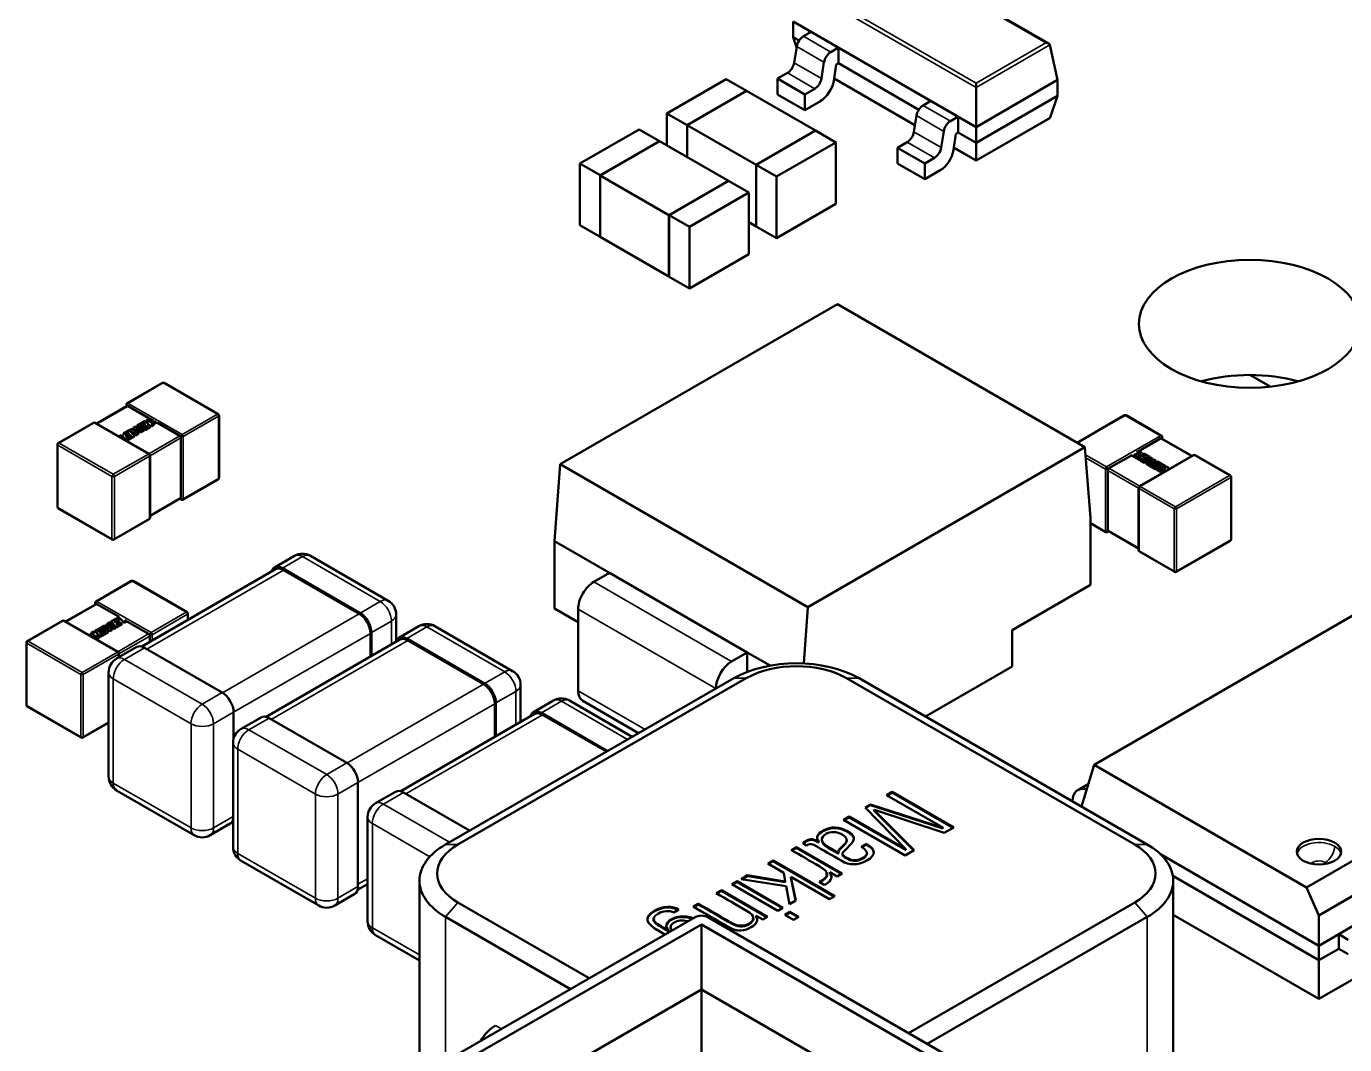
# Model space of a CAD drawing. Header units: millimetres. Extents: x -106 to 841, y -50 to 594.
# Drawn here: x 606.26 to 621.13, y 236.44 to 247.93 of the extents above; entities that cross this region are included whole.
import ezdxf

# ---------------------------------------------------------------- set-up
doc = ezdxf.new("R2010")
doc.units = ezdxf.units.MM
doc.layers.add('Visible (ISO)', color=7, linetype='Continuous', lineweight=50)
doc.layers.add('Visible Narrow (ISO)', color=7, linetype='Continuous', lineweight=35)

msp = doc.modelspace()

# ---------------------------------------------------------------- linework, layer by layer
at = {"layer": 'Visible (ISO)'}
for p, q in [((617.795, 247.736), (615.831, 248.871)), ((616.976, 246.795), (614.911, 247.987)), ((614.911, 247.809), (614.911, 247.987)), ((614.978, 247.771), (614.911, 247.809)), ((614.911, 247.809), (614.95, 247.697)), ((615.027, 247.819), (615.115, 247.869)), ((615.422, 247.692), (615.115, 247.869)), ((614.923, 247.52), (614.952, 247.704)), ((615.335, 247.641), (615.422, 247.692)), ((615.422, 247.514), (615.422, 247.692)), ((617.895, 247.326), (617.809, 247.721)), ((615.23, 247.343), (615.259, 247.526)), ((615.398, 247.5), (615.422, 247.514)), ((616.329, 246.991), (615.422, 247.514)), ((614.736, 247.341), (614.847, 247.405)), ((615.369, 247.317), (615.398, 247.5)), ((613.485, 246.949), (614.156, 247.336)), ((614.156, 247.336), (614.385, 247.204)), ((615.044, 247.163), (614.736, 247.341)), ((614.736, 247.163), (614.736, 247.341)), ((615.044, 247.163), (615.155, 247.228)), ((616.285, 246.815), (615.373, 247.341)), ((616.976, 246.795), (617.895, 247.326)), ((616.976, 247.29), (616.976, 247.24)), ((616.976, 246.795), (616.976, 247.24)), ((617.895, 247.148), (617.895, 247.326)), ((614.385, 247.204), (613.714, 246.816)), ((613.715, 246.816), (614.386, 247.203)), ((614.385, 247.203), (614.385, 247.204)), ((614.386, 247.203), (615.163, 246.755)), ((615.044, 246.986), (614.736, 247.163)), ((615.044, 246.986), (615.044, 247.163)), ((615.044, 246.986), (615.218, 247.086)), ((616.378, 247.039), (616.465, 247.09)), ((616.773, 246.912), (616.465, 247.09)), ((616.976, 246.617), (617.895, 247.148)), ((617.895, 247.148), (617.811, 246.904)), ((613.714, 246.816), (613.485, 246.949)), ((613.485, 246.59), (613.485, 246.949)), ((616.273, 246.74), (616.302, 246.924)), ((612.503, 246.382), (613.174, 246.769)), ((613.174, 246.769), (613.404, 246.637)), ((613.714, 246.458), (613.714, 246.816)), ((614.492, 246.367), (613.715, 246.816)), ((613.715, 246.457), (613.715, 246.816)), ((616.685, 246.862), (616.773, 246.912)), ((616.773, 246.735), (616.773, 246.912)), ((616.976, 246.416), (617.798, 246.891)), ((616.976, 246.617), (616.976, 246.795)), ((613.404, 246.637), (612.732, 246.25)), ((612.733, 246.249), (613.404, 246.637)), ((613.404, 246.637), (614.181, 246.188)), ((613.404, 246.636), (613.404, 246.637)), ((615.163, 246.755), (614.492, 246.367)), ((614.493, 246.367), (615.164, 246.754)), ((615.393, 246.622), (614.722, 246.235)), ((615.163, 246.754), (615.163, 246.755)), ((615.164, 246.754), (615.393, 246.622)), ((615.393, 245.928), (615.393, 246.622)), ((616.087, 246.561), (616.198, 246.625)), ((616.581, 246.563), (616.61, 246.746)), ((616.72, 246.537), (616.748, 246.72)), ((616.748, 246.72), (616.773, 246.735)), ((616.976, 246.617), (616.773, 246.735)), ((616.976, 246.617), (616.976, 246.422)), ((616.395, 246.384), (616.087, 246.561)), ((616.087, 246.384), (616.087, 246.561)), ((616.976, 246.416), (616.724, 246.562)), ((612.732, 246.25), (612.503, 246.382)), ((612.503, 245.688), (612.503, 246.382)), ((614.492, 245.673), (614.492, 246.367)), ((614.722, 246.235), (614.493, 246.367)), ((614.493, 245.673), (614.493, 246.367)), ((616.395, 246.206), (616.087, 246.384)), ((616.395, 246.384), (616.506, 246.448)), ((616.395, 246.206), (616.395, 246.384)), ((616.976, 246.416), (616.976, 246.422)), ((612.732, 245.556), (612.732, 246.25)), ((613.51, 245.801), (612.733, 246.249)), ((612.733, 245.555), (612.733, 246.249)), ((614.181, 246.188), (613.51, 245.801)), ((613.511, 245.8), (614.182, 246.188)), ((614.181, 246.187), (614.181, 246.188)), ((614.182, 246.188), (614.411, 246.055)), ((614.722, 245.541), (614.722, 246.235)), ((616.395, 246.206), (616.569, 246.307)), ((614.411, 246.055), (613.74, 245.668)), ((614.411, 245.361), (614.411, 246.055)), ((615.393, 245.928), (614.722, 245.541)), ((613.51, 245.107), (613.51, 245.801)), ((613.74, 245.668), (613.511, 245.8)), ((613.511, 245.106), (613.511, 245.8)), ((612.732, 245.556), (612.503, 245.688)), ((613.74, 244.974), (613.74, 245.668)), ((614.492, 245.673), (614.411, 245.72)), ((614.493, 245.674), (614.492, 245.673)), ((614.722, 245.541), (614.493, 245.673)), ((612.733, 245.556), (612.732, 245.556)), ((613.51, 245.107), (612.733, 245.555)), ((614.411, 245.361), (613.74, 244.974)), ((613.511, 245.107), (613.51, 245.107)), ((613.74, 244.974), (613.511, 245.106)), ((612.283, 242.989), (615.41, 244.794)), ((615.41, 244.794), (618.203, 243.181)), ((620.293, 243.865), (620.065, 243.997)), ((607.397, 243.677), (607.795, 243.907)), ((607.814, 243.907), (608.424, 243.554)), ((607.053, 243.448), (607.398, 243.647)), ((607.388, 243.661), (607.388, 243.641)), ((607.68, 243.487), (607.406, 243.645)), ((607.635, 243.498), (607.61, 243.483)), ((607.694, 243.484), (607.635, 243.498)), ((608.433, 243.538), (608.433, 242.834)), ((618.115, 243.232), (618.65, 243.541)), ((618.669, 243.541), (619.067, 243.311)), ((606.619, 243.228), (607.017, 243.457)), ((607.646, 243.105), (607.036, 243.457)), ((607.418, 243.373), (607.354, 243.336)), ((607.365, 243.324), (607.405, 243.347)), ((607.405, 243.347), (607.405, 243.343)), ((607.405, 243.347), (607.421, 243.331)), ((607.479, 243.31), (607.418, 243.373)), ((607.45, 243.391), (607.428, 243.379)), ((607.428, 243.379), (607.428, 243.375)), ((607.428, 243.379), (607.489, 243.316)), ((607.428, 243.375), (607.489, 243.311)), ((607.504, 243.335), (607.45, 243.391)), ((607.491, 243.415), (607.468, 243.402)), ((607.468, 243.402), (607.468, 243.398)), ((607.468, 243.402), (607.504, 243.335)), ((607.468, 243.398), (607.499, 243.34)), ((607.562, 243.369), (607.491, 243.415)), ((607.526, 243.337), (607.496, 243.39)), ((607.496, 243.39), (607.553, 243.353)), ((607.499, 243.383), (607.553, 243.349)), ((607.6, 243.478), (607.508, 243.425)), ((607.508, 243.425), (607.508, 243.421)), ((607.508, 243.425), (607.562, 243.369)), ((607.508, 243.421), (607.552, 243.375)), ((607.54, 243.425), (607.587, 243.452)), ((607.589, 243.374), (607.54, 243.425)), ((607.543, 243.422), (607.587, 243.448)), ((607.553, 243.353), (607.589, 243.374)), ((607.553, 243.349), (607.589, 243.369)), ((607.553, 243.353), (607.553, 243.349)), ((607.603, 243.436), (607.566, 243.415)), ((607.566, 243.415), (607.566, 243.411)), ((607.566, 243.415), (607.577, 243.403)), ((607.566, 243.411), (607.577, 243.399)), ((607.577, 243.403), (607.614, 243.425)), ((607.577, 243.399), (607.614, 243.42)), ((607.577, 243.403), (607.577, 243.399)), ((607.625, 243.413), (607.586, 243.39)), ((607.586, 243.39), (607.586, 243.386)), ((607.586, 243.39), (607.598, 243.378)), ((607.586, 243.386), (607.598, 243.374)), ((607.587, 243.452), (607.587, 243.448)), ((607.587, 243.452), (607.603, 243.436)), ((607.587, 243.448), (607.6, 243.435)), ((607.589, 243.374), (607.589, 243.369)), ((607.598, 243.378), (607.661, 243.415)), ((607.598, 243.374), (607.661, 243.411)), ((607.598, 243.378), (607.598, 243.374)), ((607.661, 243.415), (607.6, 243.478)), ((607.61, 243.483), (607.61, 243.479)), ((607.61, 243.483), (607.675, 243.468)), ((607.61, 243.479), (607.675, 243.464)), ((607.614, 243.425), (607.614, 243.42)), ((607.614, 243.425), (607.625, 243.413)), ((607.614, 243.42), (607.622, 243.411)), ((607.661, 243.415), (607.661, 243.411)), ((607.675, 243.468), (607.674, 243.422)), ((607.674, 243.422), (607.702, 243.439)), ((607.674, 243.418), (607.702, 243.435)), ((607.674, 243.422), (607.674, 243.418)), ((607.702, 243.439), (607.702, 243.479)), ((607.705, 243.473), (607.702, 243.475)), ((607.702, 243.439), (607.702, 243.435)), ((607.704, 243.478), (607.728, 243.453)), ((607.705, 243.473), (607.728, 243.449)), ((607.728, 243.453), (607.737, 243.459)), ((607.728, 243.449), (607.737, 243.455)), ((607.728, 243.453), (607.728, 243.449)), ((607.99, 243.309), (607.737, 243.455)), ((606.61, 243.212), (606.61, 242.507)), ((607.329, 243.321), (607.305, 243.307)), ((607.305, 243.307), (607.305, 243.303)), ((607.305, 243.307), (607.316, 243.296)), ((607.305, 243.303), (607.307, 243.301)), ((607.378, 243.27), (607.329, 243.321)), ((607.354, 243.336), (607.354, 243.332)), ((607.354, 243.336), (607.365, 243.324)), ((607.354, 243.332), (607.365, 243.32)), ((607.365, 243.32), (607.405, 243.343)), ((607.365, 243.324), (607.365, 243.32)), ((607.404, 243.285), (607.378, 243.27)), ((607.421, 243.331), (607.384, 243.31)), ((607.384, 243.31), (607.384, 243.306)), ((607.384, 243.31), (607.395, 243.298)), ((607.384, 243.306), (607.395, 243.294)), ((607.385, 243.256), (607.479, 243.31)), ((607.389, 243.254), (607.479, 243.306)), ((607.395, 243.298), (607.432, 243.32)), ((607.395, 243.294), (607.432, 243.315)), ((607.395, 243.298), (607.395, 243.294)), ((607.443, 243.308), (607.404, 243.285)), ((607.405, 243.343), (607.418, 243.33)), ((607.432, 243.32), (607.432, 243.315)), ((607.432, 243.32), (607.443, 243.308)), ((607.432, 243.315), (607.44, 243.306)), ((607.479, 243.31), (607.479, 243.306)), ((607.489, 243.316), (607.526, 243.337)), ((607.489, 243.311), (607.526, 243.333)), ((607.489, 243.316), (607.489, 243.311)), ((607.526, 243.337), (607.526, 243.333)), ((608.003, 243.301), (608, 243.299)), ((608.003, 242.612), (608.003, 243.286)), ((618.805, 243.134), (619.057, 243.28)), ((619.066, 243.281), (619.411, 243.082)), ((619.076, 243.275), (619.076, 243.295)), ((607.655, 242.385), (607.655, 243.089)), ((618.203, 243.181), (615.076, 241.376)), ((618.266, 242.385), (618.203, 243.181)), ((618.474, 242.943), (618.727, 243.089)), ((618.726, 243.093), (618.822, 243.038)), ((618.727, 243.089), (618.822, 243.034)), ((618.754, 243.096), (618.843, 243.124)), ((618.78, 243.081), (618.754, 243.096)), ((618.759, 243.094), (618.843, 243.12)), ((618.819, 243.059), (618.78, 243.081)), ((618.818, 243.138), (618.787, 243.128)), ((618.823, 243.093), (618.803, 243.086)), ((618.803, 243.086), (618.803, 243.082)), ((618.803, 243.086), (618.839, 243.065)), ((618.803, 243.082), (618.835, 243.064)), ((618.843, 243.124), (618.818, 243.138)), ((618.818, 242.74), (619.428, 243.092)), ((618.839, 243.065), (618.819, 243.059)), ((618.822, 243.038), (618.932, 243.073)), ((618.822, 243.034), (618.932, 243.069)), ((618.859, 243.072), (618.823, 243.093)), ((618.942, 243.067), (618.832, 243.032)), ((618.843, 243.124), (618.843, 243.12)), ((618.867, 243.11), (618.847, 243.103)), ((618.847, 243.103), (618.847, 243.099)), ((618.847, 243.103), (618.887, 243.08)), ((618.847, 243.099), (618.882, 243.079)), ((618.887, 243.08), (618.859, 243.072)), ((618.866, 243.023), (618.963, 243.055)), ((618.932, 243.073), (618.867, 243.11)), ((618.894, 243.028), (618.963, 243.051)), ((618.932, 243.073), (618.932, 243.069)), ((618.963, 243.055), (618.942, 243.067)), ((618.963, 243.055), (618.963, 243.051)), ((619.447, 243.092), (619.844, 242.862)), ((612.22, 242.12), (612.283, 242.989)), ((612.283, 242.989), (615.076, 241.376)), ((618.46, 242.935), (618.464, 242.933)), ((618.46, 242.246), (618.46, 242.92)), ((618.822, 243.038), (618.822, 243.034)), ((618.832, 243.032), (618.87, 243.011)), ((618.832, 243.032), (618.832, 243.028)), ((618.832, 243.028), (618.87, 243.006)), ((618.982, 243.044), (618.866, 243.023)), ((618.87, 243.011), (618.961, 243.028)), ((618.87, 243.006), (618.948, 243.022)), ((618.87, 243.011), (618.87, 243.006)), ((618.961, 243.028), (618.897, 242.995)), ((618.897, 242.995), (618.897, 242.991)), ((618.897, 242.995), (618.933, 242.974)), ((618.897, 242.991), (618.933, 242.97)), ((618.924, 242.99), (619.004, 243.031)), ((619.022, 243.021), (618.924, 242.99)), ((618.933, 242.974), (619.021, 243.002)), ((618.933, 242.97), (619.021, 242.998)), ((618.933, 242.974), (618.933, 242.97)), ((618.962, 242.976), (618.941, 242.969)), ((618.941, 242.969), (618.941, 242.965)), ((618.941, 242.969), (619.004, 242.933)), ((618.941, 242.965), (619.004, 242.929)), ((618.945, 242.996), (619.004, 243.027)), ((619.001, 242.954), (618.962, 242.976)), ((619.004, 243.031), (618.982, 243.044)), ((619.005, 242.988), (618.985, 242.981)), ((618.985, 242.981), (618.985, 242.977)), ((618.985, 242.981), (619.021, 242.96)), ((618.985, 242.977), (619.017, 242.959)), ((619.021, 242.96), (619.001, 242.954)), ((619.004, 243.031), (619.004, 243.027)), ((619.004, 242.933), (619.114, 242.968)), ((619.004, 242.929), (619.114, 242.964)), ((619.004, 242.933), (619.004, 242.929)), ((619.041, 242.966), (619.005, 242.988)), ((619.017, 242.925), (619.017, 242.921)), ((619.096, 242.925), (619.017, 242.925)), ((619.017, 242.925), (619.045, 242.909)), ((619.017, 242.921), (619.045, 242.905)), ((619.021, 243.002), (619.021, 242.998)), ((619.021, 243.002), (619.069, 242.975)), ((619.021, 242.998), (619.064, 242.974)), ((619.114, 242.968), (619.022, 243.021)), ((619.069, 242.975), (619.041, 242.966)), ((619.045, 242.909), (619.045, 242.905)), ((619.045, 242.909), (619.111, 242.909)), ((619.045, 242.905), (619.104, 242.905)), ((619.103, 242.904), (619.071, 242.894)), ((619.123, 242.962), (619.096, 242.925)), ((619.114, 242.968), (619.114, 242.964)), ((619.149, 242.947), (619.123, 242.962)), ((619.127, 242.918), (619.149, 242.947)), ((619.133, 242.921), (619.149, 242.943)), ((619.149, 242.947), (619.149, 242.943)), ((608.026, 242.588), (608.424, 242.818)), ((619.071, 242.894), (619.071, 242.89)), ((619.071, 242.894), (619.078, 242.89)), ((619.071, 242.89), (619.075, 242.888)), ((619.854, 242.142), (619.854, 242.846)), ((607.655, 242.405), (608, 242.604)), ((618.809, 242.723), (618.809, 242.019)), ((606.619, 242.491), (607.229, 242.139)), ((608.007, 242.588), (607.99, 242.598)), ((607.248, 242.139), (607.646, 242.369)), ((618.266, 241.626), (618.266, 242.385)), ((618.266, 242.322), (618.438, 242.222)), ((618.474, 242.232), (618.457, 242.222)), ((618.464, 242.238), (618.809, 242.039)), ((612.22, 242.12), (612.839, 241.762)), ((612.22, 241.36), (612.22, 242.12)), ((619.234, 241.773), (619.844, 242.125)), ((609.285, 241.955), (609.059, 241.824)), ((609.465, 241.955), (610.342, 241.448)), ((618.818, 242.003), (619.216, 241.773)), ((609.071, 241.803), (607.561, 240.931)), ((609.149, 241.815), (610.026, 241.309)), ((609.161, 241.794), (610.015, 241.301)), ((612.839, 241.762), (612.662, 241.66)), ((614.394, 240.864), (612.839, 241.762)), ((607.444, 241.671), (607.046, 241.441)), ((607.463, 241.671), (608.073, 241.319)), ((617.382, 241.115), (618.266, 241.626)), ((606.702, 241.212), (607.047, 241.411)), ((607.037, 241.405), (607.037, 241.425)), ((621.551, 241.469), (618.307, 239.596)), ((607.056, 241.41), (607.305, 241.266)), ((607.309, 241.268), (607.213, 241.213)), ((608.082, 241.303), (608.082, 241.232)), ((610.432, 240.991), (610.432, 241.293)), ((612.22, 241.36), (612.485, 241.207)), ((612.485, 241.354), (612.485, 240.432)), ((615.076, 241.376), (615.03, 240.741)), ((606.666, 241.222), (606.269, 240.992)), ((606.685, 241.222), (607.295, 240.87)), ((607.094, 241.144), (607.031, 241.108)), ((607.067, 241.11), (607.106, 241.132)), ((607.07, 241.107), (607.106, 241.128)), ((607.115, 241.119), (607.078, 241.098)), ((607.106, 241.132), (607.094, 241.144)), ((607.139, 241.17), (607.103, 241.149)), ((607.103, 241.149), (607.103, 241.145)), ((607.103, 241.149), (607.152, 241.098)), ((607.103, 241.145), (607.149, 241.096)), ((607.106, 241.132), (607.106, 241.128)), ((607.126, 241.107), (607.115, 241.119)), ((607.184, 241.097), (607.13, 241.154)), ((607.13, 241.154), (607.201, 241.107)), ((607.197, 241.133), (607.139, 241.17)), ((607.14, 241.143), (607.201, 241.103)), ((607.203, 241.207), (607.166, 241.185)), ((607.166, 241.185), (607.166, 241.181)), ((607.166, 241.185), (607.197, 241.133)), ((607.166, 241.181), (607.193, 241.135)), ((607.224, 241.121), (607.188, 241.188)), ((607.188, 241.188), (607.242, 241.131)), ((607.193, 241.178), (607.242, 241.127)), ((607.201, 241.107), (607.224, 241.121)), ((607.201, 241.103), (607.224, 241.116)), ((607.264, 241.144), (607.203, 241.207)), ((607.213, 241.213), (607.213, 241.209)), ((607.213, 241.213), (607.274, 241.15)), ((607.213, 241.209), (607.274, 241.145)), ((607.224, 241.121), (607.224, 241.116)), ((607.242, 241.131), (607.264, 241.144)), ((607.242, 241.127), (607.264, 241.14)), ((607.242, 241.131), (607.242, 241.127)), ((607.249, 241.215), (607.288, 241.237)), ((607.26, 241.203), (607.249, 241.215)), ((607.252, 241.212), (607.288, 241.233)), ((607.297, 241.224), (607.26, 241.203)), ((607.264, 241.144), (607.264, 241.14)), ((607.272, 241.191), (607.308, 241.212)), ((607.287, 241.175), (607.272, 241.191)), ((607.274, 241.189), (607.308, 241.208)), ((607.274, 241.15), (607.338, 241.187)), ((607.274, 241.145), (607.338, 241.183)), ((607.274, 241.15), (607.274, 241.145)), ((607.327, 241.199), (607.287, 241.175)), ((607.288, 241.237), (607.314, 241.252)), ((607.288, 241.233), (607.314, 241.248)), ((607.308, 241.212), (607.297, 241.224)), ((607.308, 241.212), (607.308, 241.208)), ((607.314, 241.252), (607.314, 241.248)), ((607.314, 241.252), (607.363, 241.201)), ((607.314, 241.248), (607.363, 241.197)), ((607.338, 241.187), (607.327, 241.199)), ((607.338, 241.187), (607.338, 241.183)), ((607.363, 241.201), (607.387, 241.215)), ((607.363, 241.197), (607.387, 241.211)), ((607.363, 241.201), (607.363, 241.197)), ((607.387, 241.215), (607.37, 241.233)), ((607.38, 241.223), (607.639, 241.073)), ((607.387, 241.215), (607.387, 241.211)), ((610.689, 241.161), (610.463, 241.03)), ((610.869, 241.161), (611.746, 240.654)), ((617.382, 240.707), (617.382, 241.115)), ((606.259, 240.976), (606.259, 240.272)), ((606.964, 241.069), (606.957, 241.065)), ((606.982, 241.05), (606.964, 241.069)), ((607.018, 241.1), (606.99, 241.084)), ((606.99, 241.084), (606.99, 241.08)), ((606.99, 241.084), (606.99, 241.046)), ((606.99, 241.08), (606.99, 241.046)), ((607.006, 241.036), (607.057, 241.024)), ((607.017, 241.055), (607.018, 241.1)), ((607.017, 241.055), (607.018, 241.096)), ((607.083, 241.039), (607.017, 241.055)), ((607.018, 241.1), (607.018, 241.096)), ((607.019, 241.029), (607.057, 241.02)), ((607.031, 241.108), (607.031, 241.104)), ((607.031, 241.108), (607.092, 241.044)), ((607.031, 241.104), (607.092, 241.04)), ((607.057, 241.024), (607.083, 241.039)), ((607.057, 241.02), (607.083, 241.035)), ((607.057, 241.024), (607.057, 241.02)), ((607.078, 241.098), (607.067, 241.11)), ((607.083, 241.039), (607.083, 241.035)), ((607.09, 241.086), (607.126, 241.107)), ((607.105, 241.07), (607.09, 241.086)), ((607.092, 241.083), (607.126, 241.103)), ((607.092, 241.044), (607.184, 241.097)), ((607.092, 241.04), (607.184, 241.093)), ((607.092, 241.044), (607.092, 241.04)), ((607.152, 241.098), (607.105, 241.07)), ((607.126, 241.107), (607.126, 241.103)), ((607.184, 241.097), (607.184, 241.093)), ((607.201, 241.107), (607.201, 241.103)), ((607.652, 241.065), (607.649, 241.063)), ((607.652, 240.984), (607.652, 241.05)), ((610.474, 241.009), (608.964, 240.137)), ((610.142, 240.817), (610.142, 241.08)), ((610.153, 240.824), (610.153, 241.088)), ((610.553, 241.021), (611.43, 240.515)), ((610.564, 241), (611.418, 240.507)), ((607.504, 240.926), (607.277, 240.795)), ((607.304, 240.854), (607.304, 240.811)), ((607.594, 240.917), (608.47, 240.411)), ((614.394, 240.864), (614.217, 240.762)), ((614.394, 240.864), (614.65, 240.717)), ((614.394, 240.646), (614.394, 240.864)), ((617.382, 240.707), (616.403, 240.142)), ((607.187, 239.464), (607.187, 240.639)), ((610.988, 238.696), (614.24, 240.574)), ((614.382, 240.574), (611.129, 238.696)), ((618.766, 238.696), (615.513, 240.574)), ((615.655, 240.574), (618.907, 238.696)), ((611.836, 240.079), (611.836, 240.499)), ((606.269, 240.256), (606.878, 239.903)), ((611.546, 239.911), (611.546, 240.286)), ((611.557, 239.918), (611.557, 240.294)), ((612.208, 240.322), (611.982, 240.191)), ((612.388, 240.322), (613.096, 239.913)), ((613.166, 239.954), (612.537, 240.317)), ((608.598, 239.894), (608.598, 240.19)), ((608.907, 240.132), (608.681, 240.001)), ((608.997, 240.123), (609.874, 239.617)), ((611.993, 240.17), (610.483, 239.298)), ((612.072, 240.182), (612.817, 239.752)), ((612.083, 240.161), (612.804, 239.745)), ((620.703, 238.212), (623.947, 240.086)), ((607.187, 240.071), (606.897, 239.903)), ((608.591, 238.67), (608.591, 239.845)), ((624.149, 239.806), (620.844, 237.897)), ((618.163, 239.125), (618.307, 239.596)), ((618.307, 239.596), (620.703, 238.212)), ((610.001, 238.221), (610.001, 239.396)), ((618.124, 239.31), (618.24, 239.378)), ((607.277, 239.308), (608.154, 238.802)), ((610.426, 239.293), (610.2, 239.162)), ((610.516, 239.284), (611.261, 238.854)), ((616.027, 239.291), (615.964, 239.255)), ((615.964, 239.255), (616.601, 238.887)), ((616.027, 239.283), (615.971, 239.251)), ((616.723, 238.889), (616.027, 239.291)), ((616.027, 239.283), (616.027, 239.291)), ((616.715, 238.885), (616.027, 239.283)), ((615.783, 239.15), (615.724, 239.116)), ((615.724, 239.116), (616.181, 238.644)), ((615.783, 239.142), (615.729, 239.111)), ((616.6, 238.886), (615.783, 239.15)), ((615.783, 239.142), (615.783, 239.15)), ((616.6, 238.878), (615.783, 239.142)), ((615.827, 239.086), (615.829, 239.087)), ((616.277, 238.632), (615.827, 239.086)), ((615.827, 239.077), (615.827, 239.086)), ((616.272, 238.629), (615.827, 239.077)), ((615.829, 239.087), (616.614, 238.827)), ((608.56, 238.932), (608.334, 238.802)), ((610.11, 237.83), (610.11, 239.006)), ((615.542, 239.011), (615.48, 238.975)), ((615.48, 238.975), (616.175, 238.573)), ((615.542, 239.003), (615.487, 238.971)), ((616.179, 238.643), (615.542, 239.011)), ((615.542, 239.003), (615.542, 239.011)), ((616.179, 238.635), (615.542, 239.003)), ((616.601, 238.887), (616.6, 238.886)), ((616.6, 238.878), (616.6, 238.886)), ((616.601, 238.879), (616.601, 238.887)), ((616.614, 238.827), (616.723, 238.889)), ((615.234, 238.746), (615.234, 238.754)), ((615.515, 238.74), (615.515, 238.749)), ((616.601, 238.879), (616.6, 238.878)), ((614.948, 238.668), (614.89, 238.634)), ((614.948, 238.66), (614.897, 238.63)), ((615.465, 238.369), (614.948, 238.668)), ((614.948, 238.66), (614.948, 238.668)), ((615.458, 238.365), (614.948, 238.66)), ((615.02, 238.71), (615.063, 238.685)), ((615.201, 238.727), (615.199, 238.726)), ((615.199, 238.718), (615.199, 238.726)), ((615.201, 238.719), (615.199, 238.718)), ((615.201, 238.719), (615.201, 238.727)), ((615.419, 238.602), (615.309, 238.666)), ((615.419, 238.594), (615.309, 238.657)), ((615.421, 238.603), (615.419, 238.602)), ((615.419, 238.594), (615.419, 238.602)), ((615.421, 238.595), (615.419, 238.594)), ((615.421, 238.595), (615.421, 238.603)), ((615.466, 238.583), (615.466, 238.592)), ((615.737, 238.704), (615.678, 238.67)), ((615.737, 238.696), (615.685, 238.666)), ((615.737, 238.696), (615.737, 238.704)), ((615.742, 238.592), (615.742, 238.6)), ((616.175, 238.573), (616.277, 238.632)), ((616.181, 238.644), (616.179, 238.643)), ((616.179, 238.635), (616.179, 238.643)), ((616.181, 238.636), (616.179, 238.635)), ((616.181, 238.636), (616.181, 238.644)), ((620.844, 237.554), (619.055, 238.588)), ((608.681, 238.514), (609.558, 238.008)), ((614.684, 238.516), (614.626, 238.482)), ((614.626, 238.482), (614.807, 238.377)), ((614.684, 238.507), (614.633, 238.478)), ((615.38, 238.114), (614.684, 238.516)), ((614.684, 238.507), (614.684, 238.516)), ((615.373, 238.11), (614.684, 238.507)), ((610.695, 236.165), (610.695, 238.288)), ((614.395, 238.349), (614.323, 238.307)), ((614.323, 238.307), (614.832, 238.226)), ((614.395, 238.34), (614.334, 238.305)), ((614.821, 238.28), (614.395, 238.349)), ((614.395, 238.34), (614.395, 238.349)), ((614.821, 238.272), (614.395, 238.34)), ((614.807, 238.377), (614.821, 238.28)), ((614.884, 238.331), (614.885, 238.332)), ((614.941, 238.066), (614.884, 238.331)), ((614.884, 238.323), (614.884, 238.331)), ((614.939, 238.065), (614.884, 238.323)), ((614.885, 238.332), (615.321, 238.08)), ((615.286, 238.351), (615.286, 238.36)), ((615.324, 238.382), (615.325, 238.383)), ((615.324, 238.373), (615.324, 238.382)), ((615.325, 238.383), (615.407, 238.335)), ((615.407, 238.335), (615.465, 238.369)), ((619.196, 238.343), (620.844, 237.391)), ((619.2, 236.165), (619.2, 238.288)), ((610.11, 238.25), (609.997, 238.185)), ((614.103, 238.18), (614.044, 238.146)), ((614.103, 238.172), (614.051, 238.142)), ((614.62, 237.881), (614.103, 238.18)), ((614.103, 238.172), (614.103, 238.18)), ((614.613, 237.877), (614.103, 238.172)), ((614.279, 238.282), (614.22, 238.248)), ((614.22, 238.248), (614.738, 237.949)), ((614.279, 238.273), (614.227, 238.244)), ((614.796, 237.983), (614.279, 238.282)), ((614.279, 238.273), (614.279, 238.282)), ((614.789, 237.979), (614.279, 238.273)), ((614.821, 238.272), (614.821, 238.28)), ((614.832, 238.226), (614.869, 238.025)), ((615.204, 238.276), (615.262, 238.243)), ((620.703, 238.212), (620.844, 237.897)), ((609.964, 238.138), (609.738, 238.008)), ((611.129, 238.043), (612.611, 237.187)), ((613.842, 238.029), (613.783, 237.995)), ((613.842, 238.021), (613.79, 237.991)), ((613.842, 238.021), (613.842, 238.029)), ((614.869, 238.025), (614.941, 238.066)), ((615.321, 238.08), (615.38, 238.114)), ((616.213, 236.569), (618.766, 238.043)), ((613.806, 237.877), (610.977, 236.244)), ((612.399, 237.065), (610.988, 237.879)), ((613.343, 237.851), (613.343, 237.859)), ((613.564, 237.929), (613.622, 237.963)), ((619.109, 234.897), (613.947, 237.877)), ((614.457, 237.857), (614.457, 237.866)), ((614.493, 237.892), (614.495, 237.893)), ((614.493, 237.884), (614.493, 237.892)), ((614.495, 237.893), (614.568, 237.851)), ((614.568, 237.851), (614.62, 237.881)), ((614.738, 237.949), (614.796, 237.983)), ((614.875, 237.937), (614.816, 237.903)), ((614.816, 237.903), (614.916, 237.846)), ((614.875, 237.929), (614.823, 237.899)), ((614.974, 237.88), (614.875, 237.937)), ((614.875, 237.929), (614.875, 237.937)), ((614.967, 237.876), (614.875, 237.929)), ((614.916, 237.846), (614.974, 237.88)), ((618.907, 237.879), (616.425, 236.446)), ((620.844, 236.953), (619.2, 237.902)), ((620.844, 237.897), (620.844, 237.554)), ((611.083, 236.183), (613.877, 237.795)), ((613.506, 237.728), (613.502, 237.726)), ((613.502, 237.718), (613.502, 237.726)), ((613.506, 237.72), (613.502, 237.718)), ((613.506, 237.72), (613.506, 237.728)), ((613.528, 237.756), (613.528, 237.764)), ((613.877, 237.795), (618.968, 234.856)), ((613.877, 237.06), (613.877, 237.795)), ((621.321, 237.83), (621.067, 237.683)), ((610.2, 237.675), (610.695, 237.389)), ((621.067, 237.683), (620.844, 237.554)), ((620.844, 237.391), (620.844, 237.554)), ((621.067, 237.683), (621.067, 237.52)), ((621.173, 237.622), (621.067, 237.683)), ((620.844, 237.391), (621.067, 237.52)), ((621.173, 237.458), (621.067, 237.52)), ((620.844, 237.391), (620.844, 236.953)), ((621.244, 237.183), (620.844, 236.953)), ((613.877, 237.06), (611.402, 235.631)), ((613.877, 234.447), (613.877, 237.06)), ((618.331, 234.488), (613.877, 237.06))]:
    msp.add_line(p, q, dxfattribs=at)
for centre, radius, start, end in [((607.804, 243.89), 0.0187, 60, 120), ((607.406, 243.661), 0.0187, 120, 180), ((608.414, 243.538), 0.0187, 0, 60), ((618.659, 243.525), 0.0187, 60, 120), ((607.026, 243.441), 0.0187, 60, 120), ((606.629, 243.212), 0.0187, 120, 180), ((619.057, 243.295), 0.0187, 360, 60), ((607.636, 243.089), 0.0187, 0, 60), ((619.437, 243.076), 0.0187, 60, 120), ((608.414, 242.834), 0.0187, 300, 0), ((619.835, 242.846), 0.0187, 360, 60), ((618.827, 242.723), 0.0187, 120, 180), ((606.629, 242.507), 0.0187, 180, 240), ((608.016, 242.604), 0.0187, 240, 300), ((607.636, 242.385), 0.0187, 300, 0), ((618.447, 242.239), 0.0187, 240, 300), ((607.239, 242.155), 0.0187, 240, 300), ((618.827, 242.019), 0.0187, 180, 240), ((619.835, 242.142), 0.0187, 300, 360), ((609.375, 241.799), 0.18, 60, 120), ((619.225, 241.79), 0.0187, 240, 300), ((607.454, 241.655), 0.0187, 60, 120), ((607.056, 241.425), 0.0187, 120, 180), ((610.252, 241.293), 0.18, 0, 60), ((608.063, 241.303), 0.0187, 360, 60), ((606.676, 241.206), 0.0187, 60, 120), ((610.779, 241.005), 0.18, 60, 120), ((606.278, 240.976), 0.0187, 120, 180), ((607.286, 240.854), 0.0187, 360, 60), ((607.367, 240.639), 0.18, 120, 180), ((611.656, 240.499), 0.18, 0, 60), ((606.278, 240.272), 0.0187, 180, 240), ((612.298, 240.166), 0.18, 60, 120), ((608.771, 239.845), 0.18, 120, 180), ((606.888, 239.92), 0.0187, 240, 300), ((607.367, 239.464), 0.18, 180, 240), ((610.29, 239.006), 0.18, 120, 180), ((608.244, 238.957), 0.18, 240, 300), ((608.771, 238.67), 0.18, 180, 240), ((609.648, 238.163), 0.18, 240, 300), ((610.29, 237.83), 0.18, 180, 240)]:
    msp.add_arc(centre, radius, start, end, dxfattribs=at)
for centre, major_axis, start_param, end_param in [((615.027, 247.73), (0.0544, 0.0942), 0.785398, 2.160532), ((617.763, 247.718), (0.046, 0), 0.126104, 1.570796), ((614.847, 247.494), (0.0544, 0.0942), 3.926991, 5.302125), ((615.335, 247.552), (0.0544, 0.0942), 0.785398, 2.160532), ((615.155, 247.316), (0.0544, 0.0942), 3.926991, 5.302125), ((615.218, 247.264), (0.109, 0.188), 3.926991, 5.302125), ((616.378, 246.95), (0.0544, 0.0942), 0.785398, 2.160532), ((616.685, 246.773), (0.0544, 0.0942), 0.785398, 2.160532), ((617.766, 246.909), (0.046, 0), 5.497787, 6.085663), ((616.198, 246.714), (0.0544, 0.0942), 3.926991, 5.302125), ((616.506, 246.537), (0.0544, 0.0942), 3.926991, 5.302125), ((616.569, 246.484), (0.109, 0.188), 3.926991, 5.302125), ((620.063, 243.275), (-1.25, 0), 4.261946, 5.162832), ((607.406, 243.661), (-0.0132, 0.0229), 1.570796, 1.868048), ((619.057, 243.295), (-0.0132, -0.0229), 1.273545, 1.570796), ((608.016, 242.604), (0.0132, -0.0229), 4.415138, 4.712389), ((618.447, 242.239), (0.0132, 0.0229), 4.712389, 5.00964), ((609.149, 241.668), (-0.09, 0.156), 5.497787, 6.805964), ((609.161, 241.647), (-0.09, 0.156), 5.497787, 6.283185), ((612.662, 241.456), (0.125, 0.217), 0.785398, 2.356195), ((607.056, 241.425), (0.0132, -0.0229), 4.712389, 5.00964), ((610.015, 241.154), (-0.09, 0.156), 3.926991, 5.497787), ((610.026, 241.162), (-0.09, 0.156), 3.926991, 5.497787), ((610.553, 240.874), (-0.09, 0.156), 5.497787, 6.805964), ((610.564, 240.853), (-0.09, 0.156), 5.497787, 6.283185), ((607.594, 240.77), (-0.09, 0.156), 5.497787, 6.283185), ((614.217, 240.558), (-0.125, -0.217), 3.926991, 5.486373), ((614.948, 240.165), (-1, 0), 3.926991, 5.497787), ((614.948, 240.247), (-0.8, 0), 3.926991, 5.497787), ((608.47, 240.264), (-0.09, 0.156), 3.926991, 5.497787), ((611.418, 240.36), (-0.09, 0.156), 3.926991, 5.497787), ((611.43, 240.368), (-0.09, 0.156), 3.926991, 5.497787), ((612.662, 240.534), (-0.125, -0.217), 5.497787, 6.283185), ((608.997, 239.976), (-0.09, 0.156), 5.497787, 6.283185), ((612.072, 240.035), (-0.09, 0.156), 5.497787, 6.805964), ((612.083, 240.014), (-0.09, 0.156), 5.497787, 6.283185), ((609.874, 239.47), (-0.09, 0.156), 3.926991, 5.497787), ((618.274, 239.051), (-0.15, 0.26), 5.744587, 7.023888), ((610.516, 239.137), (-0.09, 0.156), 5.497787, 6.283185), ((608.47, 239.088), (0.09, -0.156), 0, 0.457465), ((611.695, 238.288), (-1, 0), 5.497787, 7.068584), ((611.695, 238.369), (-0.8, 0), 5.497787, 7.068584), ((618.2, 238.369), (0.8, 0), 5.497787, 7.068584), ((618.2, 238.288), (1, 0), 5.497787, 7.068584), ((609.874, 238.294), (0.09, -0.156), 0, 0.785398), ((613.877, 237.836), (-0.1, 0), 3.926991, 5.497787), ((611.553, 236.369), (0.175, 0.303), 0.785398, 1.54291)]:
    msp.add_ellipse(centre, major_axis=major_axis, ratio=0.57735, start_param=start_param, end_param=end_param, dxfattribs=at)
for centre, major_axis in [((620.063, 244.574), (-1.25, 0)), ((620.844, 238.616), (-0.25, 0))]:
    msp.add_ellipse(centre, major_axis=major_axis, ratio=0.57735, dxfattribs=at)
for points in [[(607.398, 243.647), (607.399, 243.648), (607.403, 243.647), (607.406, 243.645)], [(607.99, 243.309), (607.993, 243.307), (607.997, 243.303), (608, 243.299)], [(608, 243.299), (608.002, 243.294), (608.003, 243.29), (608.003, 243.286)], [(619.057, 243.28), (619.061, 243.282), (619.064, 243.282), (619.066, 243.281)], [(618.46, 242.92), (618.46, 242.924), (618.462, 242.929), (618.464, 242.933)], [(618.464, 242.933), (618.467, 242.937), (618.47, 242.941), (618.474, 242.943)], [(608.003, 242.612), (608.003, 242.608), (608.002, 242.605), (608, 242.604)], [(618.464, 242.238), (618.462, 242.239), (618.46, 242.242), (618.46, 242.246)], [(607.047, 241.411), (607.049, 241.412), (607.052, 241.412), (607.056, 241.41)], [(607.639, 241.073), (607.643, 241.071), (607.646, 241.067), (607.649, 241.063)], [(607.649, 241.063), (607.651, 241.059), (607.652, 241.054), (607.652, 241.05)], [(615.309, 238.657), (615.258, 238.687), (615.234, 238.717), (615.234, 238.746)], [(615.821, 238.604), (615.818, 238.635), (615.789, 238.665), (615.737, 238.696)], [(615.343, 238.326), (615.342, 238.342), (615.336, 238.357), (615.324, 238.373)], [(614.505, 237.845), (614.504, 237.858), (614.5, 237.87), (614.493, 237.884)], [(613.539, 237.723), (613.531, 237.735), (613.528, 237.746), (613.528, 237.756)]]:
    msp.add_open_spline(points, degree=3, dxfattribs=at)
for points, knots in [([(615.678, 238.67), (615.753, 238.627), (615.766, 238.586), (615.696, 238.546), (615.642, 238.515), (615.583, 238.507), (615.517, 238.546), (615.457, 238.58), (615.455, 238.592), (615.485, 238.621), (615.51, 238.646), (615.536, 238.674), (615.564, 238.703), (615.625, 238.766), (615.596, 238.805), (615.524, 238.846), (615.435, 238.897), (615.338, 238.906), (615.248, 238.854), (615.189, 238.82), (615.157, 238.779), (615.201, 238.727)], [0, 0, 0, 0, 0.0769803, 0.0769803, 0.0769803, 0.1361174, 0.1361174, 0.1361174, 0.1896701, 0.1896701, 0.1896701, 0.2373514, 0.2373514, 0.2373514, 0.3226072, 0.3226072, 0.3226072, 0.4292161, 0.4292161, 0.4292161, 0.4981019, 0.4981019, 0.4981019, 0.4981019]), ([(615.597, 238.758), (615.596, 238.788), (615.568, 238.812), (615.524, 238.838), (615.435, 238.889), (615.338, 238.898), (615.248, 238.846), (615.21, 238.824), (615.183, 238.799), (615.181, 238.77)], [0.2698069, 0.2698069, 0.2698069, 0.2698069, 0.3226072, 0.3226072, 0.3226072, 0.4292161, 0.4292161, 0.4292161, 0.4738356, 0.4738356, 0.4738356, 0.4738356]), ([(615.199, 238.726), (615.194, 238.729), (615.188, 238.732), (615.182, 238.736), (615.122, 238.771), (615.093, 238.757), (615.052, 238.735), (615.049, 238.733), (615.045, 238.732), (615.042, 238.73), (615.035, 238.726), (615.028, 238.719), (615.02, 238.71)], [0.49891826, 0.49891826, 0.49891826, 0.49891826, 0.5059802, 0.5059802, 0.5059802, 0.55770001, 0.55770001, 0.55770001, 0.56190653, 0.56190653, 0.56190653, 0.56974609, 0.56974609, 0.56974609, 0.56974609]), ([(615.199, 238.718), (615.194, 238.721), (615.188, 238.724), (615.182, 238.728), (615.122, 238.762), (615.093, 238.749), (615.052, 238.727), (615.049, 238.725), (615.045, 238.723), (615.042, 238.721), (615.037, 238.718), (615.031, 238.714), (615.025, 238.707)], [0.49891826, 0.49891826, 0.49891826, 0.49891826, 0.5059802, 0.5059802, 0.5059802, 0.55770001, 0.55770001, 0.55770001, 0.56190653, 0.56190653, 0.56190653, 0.56803438, 0.56803438, 0.56803438, 0.56803438]), ([(615.309, 238.666), (615.216, 238.72), (615.213, 238.777), (615.284, 238.818), (615.334, 238.848), (615.404, 238.843), (615.465, 238.808), (615.529, 238.771), (615.527, 238.737), (615.484, 238.694), (615.473, 238.683), (615.46, 238.67), (615.449, 238.659), (615.432, 238.642), (615.409, 238.618), (615.421, 238.603)], [0, 0, 0, 0, 0.2811585, 0.2811585, 0.2811585, 0.4814609, 0.4814609, 0.4814609, 0.6876055, 0.6876055, 0.6876055, 0.7523797, 0.7523797, 0.7523797, 0.850332, 0.850332, 0.850332, 0.850332]), ([(615.515, 238.741), (615.515, 238.724), (615.504, 238.706), (615.484, 238.686), (615.473, 238.675), (615.46, 238.662), (615.449, 238.651), (615.436, 238.638), (615.421, 238.622), (615.418, 238.609)], [0.5925592, 0.5925592, 0.5925592, 0.5925592, 0.6876055, 0.6876055, 0.6876055, 0.7523797, 0.7523797, 0.7523797, 0.8237921, 0.8237921, 0.8237921, 0.8237921]), ([(614.89, 238.634), (614.992, 238.575), (615.095, 238.516), (615.212, 238.448), (615.328, 238.381), (615.303, 238.336), (615.245, 238.297), (615.242, 238.295), (615.238, 238.293), (615.235, 238.291), (615.226, 238.286), (615.215, 238.281), (615.204, 238.276)], [0.0380283, 0.0380283, 0.0380283, 0.0380283, 0.238569, 0.238569, 0.238569, 0.3810777, 0.3810777, 0.3810777, 0.3888432, 0.3888432, 0.3888432, 0.40781, 0.40781, 0.40781, 0.40781]), ([(615.063, 238.685), (615.069, 238.689), (615.075, 238.692), (615.08, 238.695), (615.103, 238.708), (615.129, 238.702), (615.153, 238.688), (615.23, 238.643), (615.359, 238.569), (615.459, 238.511), (615.541, 238.464), (615.636, 238.455), (615.743, 238.516), (615.853, 238.58), (615.843, 238.643), (615.737, 238.704)], [0.5887266, 0.5887266, 0.5887266, 0.5887266, 0.5960062, 0.5960062, 0.5960062, 0.6248411, 0.6248411, 0.6248411, 0.7567915, 0.7567915, 0.7567915, 0.8637624, 0.8637624, 0.8637624, 0.9742845, 0.9742845, 0.9742845, 0.9742845]), ([(615.742, 238.592), (615.742, 238.574), (615.727, 238.556), (615.696, 238.537), (615.642, 238.506), (615.583, 238.499), (615.517, 238.537), (615.481, 238.558), (615.466, 238.571), (615.466, 238.583)], [0.0424586, 0.0424586, 0.0424586, 0.0424586, 0.0769803, 0.0769803, 0.0769803, 0.1361174, 0.1361174, 0.1361174, 0.1680663, 0.1680663, 0.1680663, 0.1680663]), ([(615.294, 238.353), (615.294, 238.329), (615.273, 238.308), (615.245, 238.289), (615.242, 238.287), (615.238, 238.285), (615.235, 238.283), (615.228, 238.279), (615.22, 238.275), (615.212, 238.272)], [0.31123655, 0.31123655, 0.31123655, 0.31123655, 0.38107772, 0.38107772, 0.38107772, 0.38884318, 0.38884318, 0.38884318, 0.40321023, 0.40321023, 0.40321023, 0.40321023]), ([(615.262, 238.243), (615.271, 238.245), (615.279, 238.248), (615.347, 238.288), (615.359, 238.335), (615.324, 238.382)], [0.4458383, 0.4458383, 0.4458383, 0.4458383, 0.4585919, 0.4585919, 0.5708234, 0.5708234, 0.5708234, 0.5708234]), ([(614.044, 238.146), (614.157, 238.081), (614.269, 238.016), (614.392, 237.946), (614.484, 237.892), (614.483, 237.845), (614.41, 237.803), (614.347, 237.767), (614.28, 237.776), (614.215, 237.813), (614.111, 237.874), (613.963, 237.959), (613.842, 238.029)], [0.022365, 0.022365, 0.022365, 0.022365, 0.1514801, 0.1514801, 0.1514801, 0.2285046, 0.2285046, 0.2285046, 0.2952822, 0.2952822, 0.2952822, 0.4344461, 0.4344461, 0.4344461, 0.4344461]), ([(613.622, 237.963), (613.548, 238.005), (613.444, 238.006), (613.342, 237.947), (613.215, 237.873), (613.257, 237.8), (613.388, 237.725), (613.412, 237.711), (613.438, 237.696), (613.465, 237.68)], [0.5675204, 0.5675204, 0.5675204, 0.5675204, 0.6610789, 0.6610789, 0.6610789, 0.7785487, 0.7785487, 0.7785487, 0.8097913, 0.8097913, 0.8097913, 0.8097913]), ([(613.615, 237.959), (613.541, 237.997), (613.441, 237.996), (613.342, 237.939), (613.292, 237.91), (613.269, 237.881), (613.266, 237.853)], [0.5705584, 0.5705584, 0.5705584, 0.5705584, 0.6610789, 0.6610789, 0.6610789, 0.7069956, 0.7069956, 0.7069956, 0.7069956]), ([(613.783, 237.995), (613.909, 237.923), (614.036, 237.85), (614.174, 237.77), (614.286, 237.705), (614.362, 237.719), (614.444, 237.767), (614.498, 237.798), (614.521, 237.84), (614.493, 237.892)], [0.4568111, 0.4568111, 0.4568111, 0.4568111, 0.6016691, 0.6016691, 0.6016691, 0.6940483, 0.6940483, 0.6940483, 0.7534303, 0.7534303, 0.7534303, 0.7534303]), ([(614.463, 237.858), (614.463, 237.836), (614.445, 237.815), (614.41, 237.795), (614.347, 237.759), (614.28, 237.768), (614.215, 237.805), (614.111, 237.866), (613.963, 237.951), (613.842, 238.021)], [0.1920858, 0.1920858, 0.1920858, 0.1920858, 0.2285046, 0.2285046, 0.2285046, 0.2952822, 0.2952822, 0.2952822, 0.4344461, 0.4344461, 0.4344461, 0.4344461]), ([(613.502, 237.726), (613.477, 237.741), (613.452, 237.755), (613.42, 237.774), (613.309, 237.837), (613.32, 237.871), (613.379, 237.911), (613.382, 237.913), (613.386, 237.915), (613.39, 237.918), (613.441, 237.947), (613.515, 237.958), (613.564, 237.929)], [0.3870835, 0.3870835, 0.3870835, 0.3870835, 0.4155892, 0.4155892, 0.4155892, 0.4879925, 0.4879925, 0.4879925, 0.4921005, 0.4921005, 0.4921005, 0.5456262, 0.5456262, 0.5456262, 0.5456262]), ([(613.502, 237.718), (613.477, 237.733), (613.452, 237.747), (613.42, 237.765), (613.359, 237.801), (613.335, 237.827), (613.335, 237.85)], [0.38708352, 0.38708352, 0.38708352, 0.38708352, 0.41558922, 0.41558922, 0.41558922, 0.45573636, 0.45573636, 0.45573636, 0.45573636]), ([(613.788, 237.867), (613.672, 237.901), (613.59, 237.884), (613.479, 237.82), (613.46, 237.775), (613.506, 237.728)], [0.2071459, 0.2071459, 0.2071459, 0.2071459, 0.2987188, 0.2987188, 0.3858672, 0.3858672, 0.3858672, 0.3858672]), ([(613.779, 237.861), (613.667, 237.892), (613.588, 237.875), (613.501, 237.825), (613.482, 237.802), (613.48, 237.777)], [0.2096367, 0.2096367, 0.2096367, 0.2096367, 0.2987188, 0.2987188, 0.3492807, 0.3492807, 0.3492807, 0.3492807]), ([(613.544, 237.725), (613.514, 237.764), (613.528, 237.792), (613.61, 237.839), (613.658, 237.847), (613.724, 237.83)], [0.6016954, 0.6016954, 0.6016954, 0.6016954, 0.7489422, 0.7489422, 0.8961889, 0.8961889, 0.8961889, 0.8961889])]:
    msp.add_open_spline(points, degree=3, knots=knots, dxfattribs=at)
at = {"layer": 'Visible Narrow (ISO)'}
for p, q in [((617.763, 247.744), (615.831, 248.86)), ((616.976, 247.29), (615.044, 248.405)), ((616.976, 247.24), (614.998, 248.382)), ((615.335, 247.641), (615.027, 247.819)), ((615.259, 247.526), (614.952, 247.704)), ((616.976, 247.29), (617.763, 247.744)), ((616.976, 247.24), (617.809, 247.721)), ((615.23, 247.343), (614.923, 247.52)), ((615.155, 247.228), (614.847, 247.405)), ((616.286, 246.821), (615.374, 247.347)), ((616.61, 246.746), (616.302, 246.924)), ((616.685, 246.862), (616.378, 247.039)), ((616.976, 246.422), (617.811, 246.904)), ((616.506, 246.448), (616.198, 246.625)), ((616.581, 246.563), (616.273, 246.74)), ((616.976, 246.422), (616.724, 246.567)), ((607.804, 243.906), (607.406, 243.676)), ((608.414, 243.553), (607.804, 243.906)), ((607.406, 243.645), (607.058, 243.444)), ((607.406, 243.676), (608.016, 243.324)), ((608.016, 243.324), (608.414, 243.553)), ((608.427, 243.531), (608.03, 243.301)), ((608.427, 242.826), (608.427, 243.531)), ((618.659, 243.54), (618.121, 243.229)), ((619.057, 243.31), (618.659, 243.54)), ((607.026, 243.457), (606.629, 243.227)), ((607.636, 243.104), (607.026, 243.457)), ((607.225, 242.852), (606.615, 243.204)), ((606.615, 243.204), (606.615, 242.5)), ((606.629, 243.227), (607.239, 242.875)), ((607.642, 243.108), (607.99, 243.309)), ((608.003, 243.286), (607.655, 243.085)), ((608.03, 243.301), (608.03, 242.597)), ((618.447, 242.958), (619.057, 243.31)), ((619.405, 243.079), (619.057, 243.28)), ((607.239, 242.875), (607.636, 243.104)), ((607.65, 243.081), (607.252, 242.852)), ((607.65, 242.377), (607.65, 243.081)), ((618.209, 243.095), (618.447, 242.958)), ((618.434, 242.935), (618.212, 243.063)), ((619.437, 243.091), (618.827, 242.739)), ((619.835, 242.861), (619.437, 243.091)), ((618.434, 242.231), (618.434, 242.935)), ((618.809, 242.719), (618.46, 242.92)), ((618.474, 242.943), (618.822, 242.742)), ((607.225, 242.148), (607.225, 242.852)), ((607.252, 242.852), (607.252, 242.148)), ((608.03, 242.597), (608.427, 242.826)), ((619.225, 242.509), (619.835, 242.861)), ((619.848, 242.838), (619.238, 242.486)), ((619.848, 242.134), (619.848, 242.838)), ((607.655, 242.411), (608.003, 242.612)), ((619.212, 242.486), (618.814, 242.716)), ((618.814, 242.716), (618.814, 242.012)), ((618.827, 242.739), (619.225, 242.509)), ((606.615, 242.5), (607.225, 242.148)), ((619.212, 241.782), (619.212, 242.486)), ((619.238, 242.486), (619.238, 241.782)), ((607.252, 242.148), (607.65, 242.377)), ((618.266, 242.328), (618.434, 242.231)), ((618.46, 242.246), (618.809, 242.045)), ((618.814, 242.012), (619.212, 241.782)), ((619.238, 241.782), (619.848, 242.134)), ((609.375, 241.946), (609.149, 241.815)), ((609.375, 241.946), (610.252, 241.44)), ((609.161, 241.794), (607.618, 240.903)), ((607.454, 241.67), (607.056, 241.44)), ((608.063, 241.318), (607.454, 241.67)), ((612.662, 241.66), (614.217, 240.762)), ((607.056, 241.44), (607.666, 241.088)), ((610.252, 241.44), (610.026, 241.309)), ((607.056, 241.41), (606.708, 241.209)), ((607.666, 241.088), (608.063, 241.318)), ((608.077, 241.295), (607.679, 241.065)), ((608.077, 241.229), (608.077, 241.295)), ((610.015, 241.301), (608.472, 240.41)), ((614.039, 240.457), (612.485, 241.354)), ((606.676, 241.221), (606.278, 240.991)), ((607.286, 240.869), (606.676, 241.221)), ((607.288, 241.237), (607.288, 241.233)), ((610.38, 241.219), (610.153, 241.088)), ((610.38, 240.954), (610.38, 241.219)), ((610.779, 241.152), (610.553, 241.021)), ((610.779, 241.152), (611.656, 240.646)), ((606.265, 240.968), (606.265, 240.264)), ((606.875, 240.616), (606.265, 240.968)), ((606.278, 240.991), (606.888, 240.639)), ((607.291, 240.872), (607.639, 241.073)), ((607.652, 241.05), (607.304, 240.849)), ((607.679, 241.065), (607.679, 240.999)), ((610.142, 241.08), (608.598, 240.189)), ((610.564, 241), (609.021, 240.109)), ((606.888, 240.639), (607.286, 240.869)), ((607.299, 240.846), (606.901, 240.616)), ((607.299, 240.808), (607.299, 240.846)), ((607.594, 240.917), (607.367, 240.786)), ((607.367, 240.786), (608.244, 240.28)), ((606.875, 239.912), (606.875, 240.616)), ((606.901, 240.616), (606.901, 239.912)), ((607.24, 239.39), (607.24, 240.566)), ((607.24, 240.566), (608.117, 240.06)), ((611.656, 240.646), (611.43, 240.515)), ((614.24, 240.574), (614.382, 240.574)), ((615.655, 240.574), (615.513, 240.574)), ((608.47, 240.411), (608.244, 240.28)), ((611.418, 240.507), (609.875, 239.616)), ((611.783, 240.425), (611.557, 240.294)), ((611.783, 240.048), (611.783, 240.425)), ((612.485, 240.432), (613.24, 239.996)), ((606.265, 240.264), (606.875, 239.912)), ((611.546, 240.286), (610.001, 239.395)), ((612.298, 240.313), (612.072, 240.182)), ((612.298, 240.313), (613.043, 239.883)), ((606.901, 239.912), (607.187, 240.077)), ((608.598, 240.19), (608.371, 240.06)), ((608.997, 240.123), (608.771, 239.992)), ((612.083, 240.161), (610.54, 239.27)), ((608.117, 238.884), (608.117, 240.06)), ((608.371, 238.884), (608.371, 240.06)), ((608.771, 239.992), (609.648, 239.486)), ((608.644, 238.596), (608.644, 239.772)), ((608.644, 239.772), (609.52, 239.266)), ((609.874, 239.617), (609.648, 239.486)), ((607.24, 239.39), (608.117, 238.884)), ((610.001, 239.396), (609.775, 239.266)), ((609.52, 238.09), (609.52, 239.266)), ((609.775, 238.09), (609.775, 239.266)), ((610.516, 239.284), (610.29, 239.153)), ((610.29, 239.153), (611.035, 238.723)), ((608.591, 239.011), (608.371, 238.884)), ((610.163, 237.757), (610.163, 238.933)), ((610.163, 238.933), (610.812, 238.558)), ((608.644, 238.596), (609.52, 238.09)), ((611.129, 238.696), (610.988, 238.696)), ((615.309, 238.657), (615.309, 238.666)), ((618.907, 238.696), (618.766, 238.696)), ((610.11, 238.311), (610.001, 238.248)), ((610.001, 238.221), (609.775, 238.09)), ((611.129, 238.043), (610.988, 237.879)), ((618.907, 237.879), (618.766, 238.043)), ((610.988, 237.879), (610.988, 236.25)), ((618.907, 237.879), (618.907, 235.756)), ((610.163, 237.757), (610.695, 237.45)), ((611.621, 236.615), (611.553, 236.655))]:
    msp.add_line(p, q, dxfattribs=at)
for centre, major_axis, start_param, end_param in [((607.804, 243.89), (-0.0094, 0.0162), 5.497787, 6.283185), ((607.804, 243.89), (0.0094, 0.0162), 0, 0.785398), ((607.406, 243.661), (-0.0187, 0), 0, 0.785398), ((607.406, 243.661), (0.0094, 0.0162), 0.785398, 2.356194), ((607.406, 243.661), (-0.0094, 0.0162), 5.497787, 6.283185), ((608.414, 243.538), (0.0094, 0.0162), 0, 0.785398), ((608.414, 243.538), (-0.0094, 0.0162), 3.926991, 5.497787), ((608.414, 243.538), (0.0187, 0), 5.497787, 6.283185), ((618.659, 243.525), (-0.0094, 0.0162), 5.497787, 6.283185), ((618.659, 243.525), (0.0094, 0.0162), 0, 0.785398), ((607.026, 243.441), (-0.0094, 0.0162), 5.497787, 6.283185), ((607.026, 243.441), (0.0094, 0.0162), 0, 0.785398), ((606.629, 243.212), (-0.0187, 0), 0, 0.785398), ((606.629, 243.212), (-0.0094, -0.0162), 3.926991, 5.497787), ((606.629, 243.212), (-0.0094, 0.0162), 5.497787, 6.283185), ((608.016, 243.309), (-0.0094, -0.0162), 3.926991, 5.497787), ((608.016, 243.309), (-0.0187, 0), 0.785398, 2.356195), ((608.016, 243.309), (-0.0094, 0.0162), 3.926991, 5.497787), ((619.057, 243.295), (0.0094, 0.0162), 0, 0.785398), ((619.057, 243.295), (0.0094, -0.0162), 0.785398, 2.356194), ((619.057, 243.295), (0.0187, 0), 5.497787, 6.283185), ((607.636, 243.089), (0.0094, 0.0162), 0, 0.785398), ((607.636, 243.089), (-0.0094, 0.0162), 3.926991, 5.497787), ((607.636, 243.089), (0.0187, 0), 5.497787, 6.283185), ((619.437, 243.076), (-0.0094, 0.0162), 5.497787, 6.283185), ((619.437, 243.076), (0.0094, 0.0162), 0, 0.785398), ((618.447, 242.943), (0.0094, 0.0162), 0.785398, 2.356194), ((618.447, 242.943), (0.0187, 0), 3.926991, 5.497787), ((618.447, 242.943), (-0.0094, 0.0162), 3.926991, 5.497787), ((607.239, 242.859), (0.0094, 0.0162), 0.785398, 2.356194), ((607.239, 242.859), (0.0187, 0), 3.926991, 5.497787), ((607.239, 242.859), (-0.0094, 0.0162), 3.926991, 5.497787), ((608.414, 242.834), (0.0094, -0.0162), 0, 0.785398), ((608.414, 242.834), (0.0187, 0), 5.497787, 6.283185), ((619.835, 242.846), (0.0094, 0.0162), 0, 0.785398), ((619.835, 242.846), (0.0094, -0.0162), 0.785398, 2.356194), ((619.835, 242.846), (0.0187, 0), 5.497787, 6.283185), ((618.827, 242.723), (-0.0187, 0), 0, 0.785398), ((618.827, 242.723), (0.0094, 0.0162), 0.785398, 2.356194), ((618.827, 242.723), (-0.0094, 0.0162), 5.497787, 6.283185), ((606.629, 242.507), (-0.0187, 0), 0, 0.785398), ((606.629, 242.507), (-0.0094, -0.0162), 5.497787, 6.283185), ((608.016, 242.604), (-0.0094, -0.0162), 5.497787, 6.283185), ((608.016, 242.604), (-0.0187, 0), 0.785398, 2.356195), ((608.016, 242.604), (0.0094, -0.0162), 0, 0.785398), ((619.225, 242.494), (0.0094, 0.0162), 0.785398, 2.356194), ((619.225, 242.494), (-0.0187, 0), 0.785398, 2.356195), ((619.225, 242.494), (-0.0094, 0.0162), 3.926991, 5.497787), ((607.636, 242.385), (0.0094, -0.0162), 0, 0.785398), ((607.636, 242.385), (0.0187, 0), 5.497787, 6.283185), ((618.447, 242.239), (-0.0094, -0.0162), 5.497787, 6.283185), ((618.447, 242.239), (0.0187, 0), 3.926991, 5.497787), ((618.447, 242.239), (0.0094, -0.0162), 0, 0.785398), ((607.239, 242.155), (-0.0094, -0.0162), 5.497787, 6.283185), ((607.239, 242.155), (0.0187, 0), 3.926991, 5.497787), ((607.239, 242.155), (0.0094, -0.0162), 0, 0.785398), ((618.827, 242.019), (-0.0187, 0), 0, 0.785398), ((618.827, 242.019), (-0.0094, -0.0162), 5.497787, 6.283185), ((619.835, 242.142), (0.0094, -0.0162), 0, 0.785398), ((619.835, 242.142), (0.0187, 0), 5.497787, 6.283185), ((609.375, 241.799), (-0.09, 0.156), 5.497787, 6.283185), ((609.375, 241.799), (0.09, 0.156), 0, 0.785398), ((619.225, 241.79), (-0.0187, 0), 0.785398, 2.356195), ((619.225, 241.79), (-0.0094, -0.0162), 5.497787, 6.283185), ((619.225, 241.79), (0.0094, -0.0162), 0, 0.785398), ((607.454, 241.655), (-0.0094, 0.0162), 5.497787, 6.283185), ((607.454, 241.655), (0.0094, 0.0162), 0, 0.785398), ((607.056, 241.425), (-0.0187, 0), 0, 0.785398), ((607.056, 241.425), (0.0094, 0.0162), 0.785398, 2.356195), ((607.056, 241.425), (-0.0094, 0.0162), 5.497787, 6.283185), ((610.252, 241.293), (0.09, 0.156), 0, 0.785398), ((610.252, 241.293), (-0.09, 0.156), 3.926991, 5.497787), ((608.063, 241.303), (0.0094, 0.0162), 0, 0.785398), ((608.063, 241.303), (0.0094, -0.0162), 0.785398, 2.356194), ((608.063, 241.303), (0.0187, 0), 5.497787, 6.283185), ((610.252, 241.293), (0.18, 0), 5.497787, 6.283185), ((606.676, 241.206), (-0.0094, 0.0162), 5.497787, 6.283185), ((606.676, 241.206), (0.0094, 0.0162), 0, 0.785398), ((610.779, 241.005), (-0.09, 0.156), 5.497787, 6.283185), ((610.779, 241.005), (0.09, 0.156), 0, 0.785398), ((606.278, 240.976), (-0.0187, 0), 0, 0.785398), ((606.278, 240.976), (0.0094, 0.0162), 0.785398, 2.356195), ((606.278, 240.976), (-0.0094, 0.0162), 5.497787, 6.283185), ((607.666, 241.073), (-0.0094, -0.0162), 3.926991, 5.497787), ((607.666, 241.073), (0.0187, 0), 3.926991, 5.497787), ((607.666, 241.073), (0.0094, -0.0162), 0.785398, 2.356194), ((607.286, 240.854), (0.0094, 0.0162), 0, 0.785398), ((607.286, 240.854), (0.0094, -0.0162), 0.785398, 2.356194), ((607.286, 240.854), (0.0187, 0), 5.497787, 6.283185), ((607.367, 240.639), (-0.09, -0.156), 3.926991, 5.497787), ((607.367, 240.639), (-0.09, 0.156), 5.497787, 6.283185), ((611.656, 240.499), (0.09, 0.156), 0, 0.785398), ((606.888, 240.624), (-0.0094, -0.0162), 3.926991, 5.497787), ((606.888, 240.624), (-0.0187, 0), 0.785398, 2.356195), ((606.888, 240.624), (0.0094, -0.0162), 0.785398, 2.356194), ((607.367, 240.639), (-0.18, 0), 0, 0.785398), ((611.656, 240.499), (-0.09, 0.156), 3.926991, 5.497787), ((611.656, 240.499), (0.18, 0), 5.497787, 6.283185), ((606.278, 240.272), (-0.0187, 0), 0, 0.785398), ((606.278, 240.272), (-0.0094, -0.0162), 5.497787, 6.283185), ((608.244, 240.133), (0.09, 0.156), 0.785398, 2.356194), ((608.244, 240.133), (-0.09, 0.156), 3.926991, 5.497787), ((612.298, 240.166), (-0.09, 0.156), 5.497787, 6.283185), ((612.298, 240.166), (0.09, 0.156), 0, 0.785398), ((608.244, 240.133), (-0.18, 0), 0.785398, 2.356195), ((608.771, 239.845), (-0.09, -0.156), 3.926991, 5.497787), ((608.771, 239.845), (-0.09, 0.156), 5.497787, 6.283185), ((606.888, 239.92), (-0.0094, -0.0162), 5.497787, 6.283185), ((606.888, 239.92), (-0.0187, 0), 0.785398, 2.356195), ((606.888, 239.92), (0.0094, -0.0162), 0, 0.785398), ((608.771, 239.845), (-0.18, 0), 0, 0.785398), ((609.648, 239.339), (0.09, 0.156), 0.785398, 2.356194), ((609.648, 239.339), (-0.09, 0.156), 3.926991, 5.497787), ((607.367, 239.464), (-0.18, 0), 0, 0.785398), ((607.367, 239.464), (-0.09, -0.156), 5.497787, 6.283185), ((609.648, 239.339), (-0.18, 0), 0.785398, 2.356195), ((610.29, 239.006), (-0.09, -0.156), 3.926991, 5.497787), ((610.29, 239.006), (-0.09, 0.156), 5.497787, 6.283185), ((608.244, 238.957), (-0.09, -0.156), 5.497787, 6.283185), ((608.244, 238.957), (0.18, 0), 3.926991, 5.497787), ((608.244, 238.957), (0.09, -0.156), 0, 0.785398), ((610.29, 239.006), (-0.18, 0), 0, 0.785398), ((608.771, 238.67), (-0.18, 0), 0, 0.785398), ((608.771, 238.67), (-0.09, -0.156), 5.497787, 6.283185), ((620.844, 238.575), (-0.25, 0), 3.926991, 6.141288), ((620.915, 238.616), (0.075, 0.13), 3.926991, 5.497787), ((620.844, 238.575), (0.25, 0), 0.141897, 0.785398), ((620.844, 238.453), (-0.1, 0), 3.926991, 5.775523), ((620.844, 238.453), (-0.1, 0), 3.649255, 3.926991), ((609.648, 238.163), (-0.09, -0.156), 5.497787, 6.283185), ((609.648, 238.163), (0.18, 0), 3.926991, 5.497787), ((609.648, 238.163), (0.09, -0.156), 0, 0.785398), ((610.29, 237.83), (-0.18, 0), 0, 0.785398), ((610.29, 237.83), (-0.09, -0.156), 5.497787, 6.283185)]:
    msp.add_ellipse(centre, major_axis=major_axis, ratio=0.57735, start_param=start_param, end_param=end_param, dxfattribs=at)

doc.saveas('drawing.dxf')
